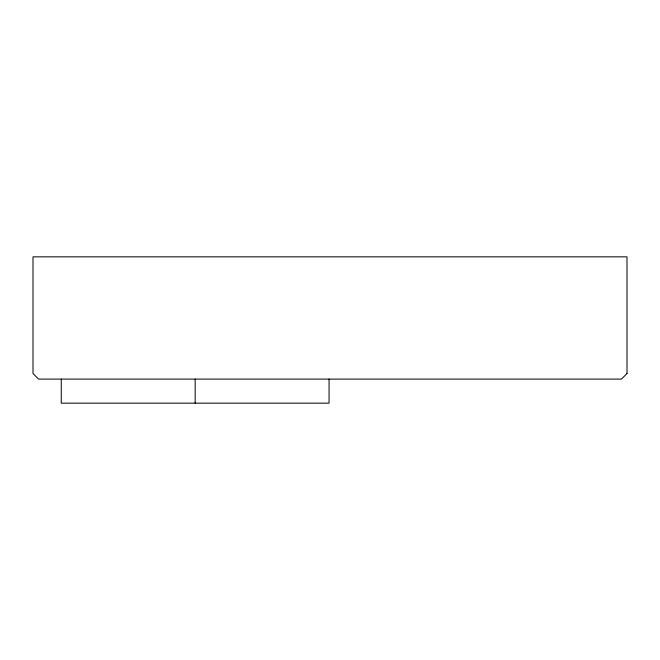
<?xml version="1.0" encoding="UTF-8"?>
<svg xmlns="http://www.w3.org/2000/svg" width="660" height="660" viewBox="0 0 660 660"><rect width="100%" height="100%" fill="white"/><g stroke="black" fill="none" stroke-linecap="round" stroke-linejoin="round"><path stroke-width="0.99" d="M329.06 379.096L329.06 403.161L61.264 403.161L61.264 379.096M195.162 379.096L195.162 403.161M627 373.51L621.439 379.096L38.577 379.096L33 373.51L33 256.839L627 256.839L627 373.51"/></g></svg>
